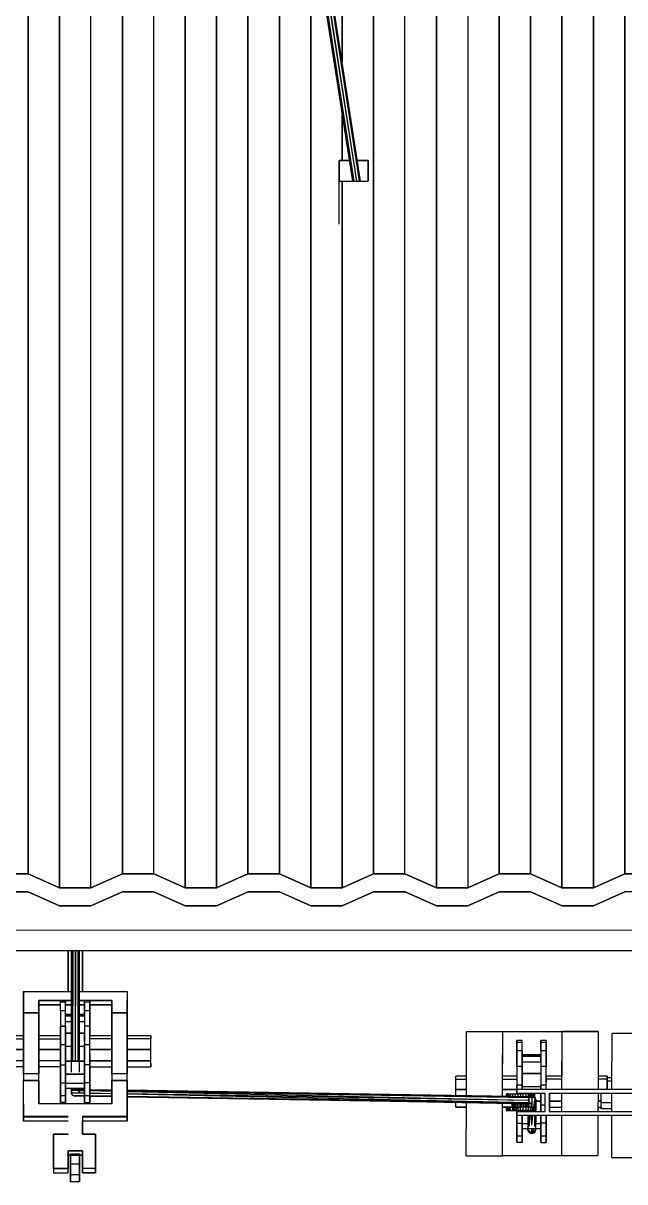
# Model space of a CAD drawing. Extents: x -32 to 51.8, y -51.6 to -5.5.
# Drawn here: x -16.846 to -15.203, y -27.932 to -24.769 of the extents above; entities that cross this region are included whole.
import ezdxf

# ---------------------------------------------------------------- set-up
doc = ezdxf.new("R2010")
doc.units = 0
doc.header["$MEASUREMENT"] = 0
doc.layers.get('0').update_dxf_attribs({"linetype": 'CONTINUOUS'})
doc.layers.add('hachures', color=5, linetype='CONTINUOUS')

msp = doc.modelspace()

# ---------------------------------------------------------------- linework, layer by layer
for p, q in [((-16.5874, -21.0532), (-15.9469, -25.2008)), ((-16.5873, -21.0532), (-15.9433, -25.2008)), ((-15.9433, -25.2008), (-16.5834, -21.0532)), ((-16.5833, -21.0532), (-15.9353, -25.2008)), ((-16.5751, -21.0532), (-15.9353, -25.2008)), ((-16.575, -21.0532), (-15.9274, -25.2008)), ((-15.9274, -25.2008), (-16.5675, -21.0532)), ((-15.9245, -25.2008), (-16.5674, -21.0532)), ((-15.9245, -25.2008), (-16.5589, -21.0919)), ((-15.9748, -25.1438), (-15.9748, -25.0205)), ((-15.9834, -25.2008), (-15.9834, -25.1438)), ((-15.9834, -25.1438), (-15.9557, -25.1438)), ((-15.9557, -25.1438), (-15.9834, -25.1438)), ((-15.9834, -25.2614), (-15.9834, -25.1438)), ((-15.9834, -25.1438), (-15.9834, -25.2008)), ((-15.9332, -25.1438), (-15.9034, -25.1438)), ((-15.9034, -25.1438), (-15.9332, -25.1438)), ((-15.9034, -25.1438), (-15.9034, -25.2008)), ((-15.9034, -25.2008), (-15.9034, -25.1438)), ((-15.9834, -25.3183), (-15.9834, -25.2008)), ((-15.9834, -25.2008), (-15.9034, -25.2008)), ((-16.9177, -27.0911), (-16.8319, -27.0911)), ((-16.8319, -27.0912), (-16.9177, -27.0912)), ((-16.8319, -27.0912), (-16.8319, -27.0911)), ((-16.8319, -27.0911), (-16.7462, -27.1295)), ((-16.7462, -27.1295), (-16.8319, -27.0912)), ((-16.6605, -27.1295), (-16.5748, -27.0911)), ((-16.5748, -27.0912), (-16.6605, -27.1295)), ((-16.5748, -27.0912), (-16.5748, -27.0911)), ((-16.5748, -27.0911), (-16.4891, -27.0911)), ((-16.4891, -27.0912), (-16.5748, -27.0912)), ((-16.4891, -27.0911), (-16.4034, -27.1295)), ((-16.4034, -27.1295), (-16.4891, -27.0912)), ((-16.3177, -27.1295), (-16.2319, -27.0911)), ((-16.2319, -27.0912), (-16.3177, -27.1295)), ((-16.2319, -27.0912), (-16.2319, -27.0911)), ((-16.2319, -27.0911), (-16.1462, -27.0911)), ((-16.1462, -27.0912), (-16.2319, -27.0912)), ((-16.1462, -27.0912), (-16.1462, -27.0911)), ((-16.1462, -27.0911), (-16.0605, -27.1295)), ((-16.0605, -27.1295), (-16.1462, -27.0912)), ((-15.9748, -27.1295), (-15.8891, -27.0911)), ((-15.8891, -27.0912), (-15.9748, -27.1295)), ((-15.8891, -27.0912), (-15.8891, -27.0911)), ((-15.8891, -27.0911), (-15.8034, -27.0911)), ((-15.8034, -27.0912), (-15.8891, -27.0912)), ((-15.8034, -27.0911), (-15.7177, -27.1295)), ((-15.7177, -27.1295), (-15.8034, -27.0912)), ((-15.6319, -27.1295), (-15.5462, -27.0911)), ((-15.5462, -27.0912), (-15.6319, -27.1295)), ((-15.5462, -27.0912), (-15.5462, -27.0911)), ((-15.5462, -27.0911), (-15.4605, -27.0911)), ((-15.4605, -27.0912), (-15.5462, -27.0912)), ((-15.4605, -27.0912), (-15.4605, -27.0911)), ((-15.4605, -27.0911), (-15.3748, -27.1295)), ((-15.3748, -27.1295), (-15.4605, -27.0912)), ((-15.2891, -27.1295), (-15.2034, -27.0911)), ((-15.2034, -27.0912), (-15.2891, -27.1295)), ((-15.2034, -27.0912), (-15.2034, -27.0911)), ((-15.2034, -27.0911), (-15.1177, -27.0911)), ((-15.1177, -27.0912), (-15.2034, -27.0912)), ((-16.7462, -27.1295), (-16.7462, -27.1295)), ((-16.6605, -27.1295), (-16.7462, -27.1295)), ((-16.7462, -27.1295), (-16.6605, -27.1295)), ((-16.4034, -27.1295), (-16.4034, -27.1295)), ((-16.3177, -27.1295), (-16.4034, -27.1295)), ((-16.4034, -27.1295), (-16.3177, -27.1295)), ((-16.3177, -27.1295), (-16.3177, -27.1295)), ((-16.0605, -27.1295), (-16.0605, -27.1295)), ((-15.9748, -27.1295), (-16.0605, -27.1295)), ((-16.0605, -27.1295), (-15.9748, -27.1295)), ((-15.9748, -27.1295), (-15.9748, -27.1295)), ((-15.7177, -27.1295), (-15.7177, -27.1295)), ((-15.6319, -27.1295), (-15.7177, -27.1295)), ((-15.7177, -27.1295), (-15.6319, -27.1295)), ((-15.3748, -27.1295), (-15.3748, -27.1295)), ((-15.2891, -27.1295), (-15.3748, -27.1295)), ((-15.3748, -27.1295), (-15.2891, -27.1295)), ((-15.2891, -27.1295), (-15.2891, -27.1295)), ((-16.8318, -27.1403), (-16.9175, -27.1403)), ((-16.9175, -27.1404), (-16.8318, -27.1404)), ((-16.7461, -27.1787), (-16.8318, -27.1403)), ((-16.8318, -27.1404), (-16.8318, -27.1403)), ((-16.8318, -27.1404), (-16.7461, -27.1787)), ((-16.5747, -27.1403), (-16.6604, -27.1787)), ((-16.6604, -27.1787), (-16.5747, -27.1404)), ((-16.5747, -27.1403), (-16.5747, -27.1404)), ((-16.489, -27.1403), (-16.5747, -27.1403)), ((-16.5747, -27.1404), (-16.5747, -27.1403)), ((-16.5747, -27.1404), (-16.489, -27.1404)), ((-16.489, -27.1403), (-16.489, -27.1404)), ((-16.489, -27.1404), (-16.489, -27.1403)), ((-16.4033, -27.1787), (-16.489, -27.1403)), ((-16.489, -27.1404), (-16.4033, -27.1787)), ((-16.2318, -27.1403), (-16.3175, -27.1787)), ((-16.3175, -27.1787), (-16.2318, -27.1404)), ((-16.2318, -27.1403), (-16.2318, -27.1404)), ((-16.2318, -27.1404), (-16.2318, -27.1403)), ((-16.1461, -27.1403), (-16.2318, -27.1403)), ((-16.2318, -27.1404), (-16.1461, -27.1404)), ((-16.1461, -27.1403), (-16.1461, -27.1404)), ((-16.0604, -27.1787), (-16.1461, -27.1403)), ((-16.1461, -27.1404), (-16.0604, -27.1787)), ((-15.889, -27.1403), (-15.9747, -27.1787)), ((-15.9747, -27.1787), (-15.889, -27.1404)), ((-15.889, -27.1403), (-15.889, -27.1404)), ((-15.889, -27.1404), (-15.889, -27.1403)), ((-15.8032, -27.1403), (-15.889, -27.1403)), ((-15.889, -27.1404), (-15.8032, -27.1404)), ((-15.8032, -27.1403), (-15.8032, -27.1404)), ((-15.8032, -27.1404), (-15.8032, -27.1403)), ((-15.7175, -27.1787), (-15.8032, -27.1403)), ((-15.8032, -27.1404), (-15.7175, -27.1787)), ((-15.5461, -27.1403), (-15.6318, -27.1787)), ((-15.6318, -27.1787), (-15.5461, -27.1404)), ((-15.5461, -27.1403), (-15.5461, -27.1404)), ((-15.5461, -27.1404), (-15.5461, -27.1403)), ((-15.4604, -27.1403), (-15.5461, -27.1403)), ((-15.5461, -27.1404), (-15.4604, -27.1404)), ((-15.4604, -27.1403), (-15.4604, -27.1404)), ((-15.4604, -27.1404), (-15.4604, -27.1403)), ((-15.3747, -27.1787), (-15.4604, -27.1403)), ((-15.4604, -27.1404), (-15.3747, -27.1787)), ((-15.2032, -27.1403), (-15.289, -27.1787)), ((-15.289, -27.1787), (-15.2032, -27.1404)), ((-15.2032, -27.1404), (-15.2032, -27.1403)), ((-15.1175, -27.1403), (-15.2032, -27.1403)), ((-16.6604, -27.1787), (-16.7461, -27.1787)), ((-16.7461, -27.1787), (-16.7461, -27.1787)), ((-16.7461, -27.1787), (-16.6604, -27.1787)), ((-16.7461, -27.1787), (-16.7461, -27.1787)), ((-16.6604, -27.1787), (-16.6604, -27.1787)), ((-16.4033, -27.1787), (-16.4033, -27.1787)), ((-16.4033, -27.1787), (-16.3175, -27.1787)), ((-16.4033, -27.1787), (-16.4033, -27.1787)), ((-16.3175, -27.1787), (-16.4033, -27.1787)), ((-16.3175, -27.1787), (-16.3175, -27.1787)), ((-16.3175, -27.1787), (-16.3175, -27.1787)), ((-16.0604, -27.1787), (-16.0604, -27.1787)), ((-16.0604, -27.1787), (-15.9747, -27.1787)), ((-16.0604, -27.1787), (-16.0604, -27.1787)), ((-15.9747, -27.1787), (-16.0604, -27.1787)), ((-15.9747, -27.1787), (-15.9747, -27.1787)), ((-15.9747, -27.1787), (-15.9747, -27.1787)), ((-15.7175, -27.1787), (-15.7175, -27.1787)), ((-15.7175, -27.1787), (-15.6318, -27.1787)), ((-15.7175, -27.1787), (-15.7175, -27.1787)), ((-15.6318, -27.1787), (-15.7175, -27.1787)), ((-15.6318, -27.1787), (-15.6318, -27.1787)), ((-15.3747, -27.1787), (-15.3747, -27.1787)), ((-15.3747, -27.1787), (-15.289, -27.1787)), ((-15.289, -27.1787), (-15.3747, -27.1787)), ((-15.289, -27.1787), (-15.289, -27.1787)), ((-15.289, -27.1787), (-15.289, -27.1787)), ((-18.6234, -27.2447), (-14.7834, -27.2448)), ((-14.7834, -27.3017), (-18.6234, -27.3017)), ((-16.7231, -27.4123), (-16.7231, -27.3017)), ((-16.7231, -27.3017), (-16.7231, -27.4123)), ((-16.7147, -27.3017), (-16.7147, -27.6333)), ((-16.7142, -27.3017), (-16.7147, -27.6333)), ((-16.7114, -27.3017), (-16.7114, -27.6024)), ((-16.7103, -27.3017), (-16.7113, -27.6024)), ((-16.7035, -27.3017), (-16.7035, -27.6024)), ((-16.7023, -27.3017), (-16.7034, -27.6024)), ((-16.6955, -27.6024), (-16.695, -27.3017)), ((-16.6955, -27.6024), (-16.6955, -27.3017)), ((-16.6922, -27.6333), (-16.6922, -27.3017)), ((-16.6836, -27.3017), (-16.6836, -27.4123)), ((-16.6836, -27.3017), (-16.6836, -27.4123)), ((-16.6836, -27.4123), (-16.6836, -27.3017)), ((-16.8448, -27.4369), (-16.8448, -27.4123)), ((-16.8448, -27.4123), (-16.8029, -27.4123)), ((-16.8448, -27.4487), (-16.8448, -27.4129)), ((-16.8448, -27.4129), (-16.8448, -27.4369)), ((-16.8029, -27.4123), (-16.7231, -27.4123)), ((-16.7231, -27.4123), (-16.7147, -27.4123)), ((-16.6922, -27.4123), (-16.6836, -27.4123)), ((-16.6836, -27.4123), (-16.6038, -27.4123)), ((-16.6038, -27.4123), (-16.562, -27.4123)), ((-16.562, -27.4123), (-16.562, -27.4369)), ((-16.8448, -27.4711), (-16.8448, -27.4369)), ((-16.8448, -27.4369), (-16.8448, -27.4891)), ((-16.8448, -27.5009), (-16.8448, -27.4487)), ((-16.8029, -27.4369), (-16.8029, -27.4711)), ((-16.744, -27.4369), (-16.8029, -27.4369)), ((-16.8029, -27.4711), (-16.8029, -27.4369)), ((-16.8029, -27.4369), (-16.744, -27.4369)), ((-16.8029, -27.4487), (-16.744, -27.4487)), ((-16.744, -27.4487), (-16.8029, -27.4487)), ((-16.744, -27.442), (-16.744, -27.4368)), ((-16.744, -27.4368), (-16.7296, -27.4368)), ((-16.7296, -27.4368), (-16.744, -27.4368)), ((-16.7296, -27.442), (-16.744, -27.442)), ((-16.744, -27.465), (-16.744, -27.442)), ((-16.7296, -27.4368), (-16.7296, -27.442)), ((-16.7296, -27.4368), (-16.7296, -27.4368)), ((-16.7296, -27.442), (-16.7296, -27.4368)), ((-16.7296, -27.4368), (-16.7296, -27.4368)), ((-16.7231, -27.4369), (-16.7296, -27.4369)), ((-16.7296, -27.4369), (-16.7231, -27.4369)), ((-16.7296, -27.465), (-16.7296, -27.442)), ((-16.7296, -27.4487), (-16.7231, -27.4487)), ((-16.7231, -27.4487), (-16.7296, -27.4487)), ((-16.7147, -27.4369), (-16.7231, -27.4369)), ((-16.7231, -27.4369), (-16.7147, -27.4369)), ((-16.7231, -27.4487), (-16.7147, -27.4487)), ((-16.7147, -27.4487), (-16.7231, -27.4487)), ((-16.6836, -27.4369), (-16.6922, -27.4369)), ((-16.6922, -27.4369), (-16.6836, -27.4369)), ((-16.6922, -27.4487), (-16.6836, -27.4487)), ((-16.6836, -27.4487), (-16.6922, -27.4487)), ((-16.6785, -27.4369), (-16.6836, -27.4369)), ((-16.6836, -27.4369), (-16.6785, -27.4369)), ((-16.6836, -27.4487), (-16.6785, -27.4487)), ((-16.6785, -27.4487), (-16.6836, -27.4487)), ((-16.6785, -27.4554), (-16.6785, -27.4368)), ((-16.6785, -27.4368), (-16.6785, -27.442)), ((-16.664, -27.4368), (-16.6785, -27.4368)), ((-16.6785, -27.442), (-16.6785, -27.4368)), ((-16.6785, -27.442), (-16.6785, -27.465)), ((-16.664, -27.442), (-16.6785, -27.442)), ((-16.6785, -27.465), (-16.6785, -27.442)), ((-16.664, -27.4368), (-16.664, -27.442)), ((-16.664, -27.442), (-16.664, -27.4368)), ((-16.664, -27.4368), (-16.664, -27.4554)), ((-16.6038, -27.4369), (-16.664, -27.4369)), ((-16.664, -27.4369), (-16.6038, -27.4369)), ((-16.664, -27.442), (-16.664, -27.465)), ((-16.664, -27.465), (-16.664, -27.442)), ((-16.664, -27.4487), (-16.6038, -27.4487)), ((-16.6038, -27.4487), (-16.664, -27.4487)), ((-16.6038, -27.4711), (-16.6038, -27.4369)), ((-16.6038, -27.4487), (-16.6038, -27.4369)), ((-16.6038, -27.4369), (-16.6038, -27.4891)), ((-16.6038, -27.4369), (-16.6038, -27.4487)), ((-16.6038, -27.5009), (-16.6038, -27.4487)), ((-16.562, -27.4369), (-16.562, -27.4711)), ((-16.562, -27.4711), (-16.562, -27.4369)), ((-16.8029, -27.4711), (-16.8448, -27.4711)), ((-16.8448, -27.4711), (-16.8448, -27.4711)), ((-16.8448, -27.4891), (-16.8448, -27.4711)), ((-16.8448, -27.4711), (-16.8448, -27.5155)), ((-16.8448, -27.5155), (-16.8448, -27.4711)), ((-16.8448, -27.4711), (-16.8029, -27.4711)), ((-16.8029, -27.4711), (-16.8029, -27.4711)), ((-16.8029, -27.4711), (-16.8029, -27.5155)), ((-16.8029, -27.5155), (-16.8029, -27.4711)), ((-16.7296, -27.465), (-16.744, -27.465)), ((-16.744, -27.465), (-16.744, -27.5071)), ((-16.7296, -27.5071), (-16.7296, -27.465)), ((-16.7147, -27.4756), (-16.7296, -27.4756)), ((-16.7296, -27.4793), (-16.7296, -27.4756)), ((-16.7147, -27.4793), (-16.7296, -27.4793)), ((-16.7296, -27.4959), (-16.7296, -27.4793)), ((-16.7296, -27.4793), (-16.7147, -27.4793)), ((-16.6785, -27.4756), (-16.6922, -27.4756)), ((-16.6785, -27.4793), (-16.6922, -27.4793)), ((-16.6922, -27.4793), (-16.6785, -27.4793)), ((-16.6785, -27.4756), (-16.6785, -27.4554)), ((-16.6785, -27.465), (-16.6785, -27.5071)), ((-16.664, -27.465), (-16.6785, -27.465)), ((-16.6785, -27.4756), (-16.6785, -27.4793)), ((-16.6785, -27.4793), (-16.6785, -27.4793)), ((-16.664, -27.4554), (-16.664, -27.4902)), ((-16.664, -27.465), (-16.664, -27.5071)), ((-16.664, -27.5071), (-16.664, -27.465)), ((-16.6038, -27.4891), (-16.6038, -27.4711)), ((-16.6038, -27.4711), (-16.6038, -27.5155)), ((-16.6038, -27.5155), (-16.6038, -27.4711)), ((-16.6038, -27.4711), (-16.562, -27.4711)), ((-16.562, -27.4711), (-16.6038, -27.4711)), ((-16.562, -27.4711), (-16.562, -27.5155)), ((-16.562, -27.5155), (-16.562, -27.4711)), ((-16.8448, -27.5009), (-16.8448, -27.5177)), ((-16.8448, -27.5177), (-16.8448, -27.5009)), ((-16.8448, -27.5155), (-16.8448, -27.6375)), ((-16.8448, -27.6375), (-16.8448, -27.5155)), ((-16.8029, -27.5155), (-16.8029, -27.6375)), ((-16.8029, -27.6375), (-16.8029, -27.5155)), ((-16.744, -27.4902), (-16.744, -27.5337)), ((-16.744, -27.5071), (-16.744, -27.5583)), ((-16.7296, -27.5071), (-16.744, -27.5071)), ((-16.744, -27.5583), (-16.744, -27.5071)), ((-16.744, -27.5071), (-16.7296, -27.5071)), ((-16.7147, -27.4959), (-16.7296, -27.4959)), ((-16.7296, -27.5583), (-16.7296, -27.5071)), ((-16.7296, -27.5071), (-16.7296, -27.5583)), ((-16.6785, -27.4959), (-16.6922, -27.4959)), ((-16.6785, -27.4959), (-16.6785, -27.5263)), ((-16.6785, -27.5071), (-16.6785, -27.5583)), ((-16.664, -27.5071), (-16.6785, -27.5071)), ((-16.6785, -27.5141), (-16.6785, -27.5141)), ((-16.664, -27.4902), (-16.664, -27.5337)), ((-16.664, -27.5337), (-16.664, -27.5071)), ((-16.664, -27.5583), (-16.664, -27.5071)), ((-16.6038, -27.5177), (-16.6038, -27.5009)), ((-16.6038, -27.5009), (-16.6038, -27.5155)), ((-16.6038, -27.5155), (-16.6038, -27.6375)), ((-16.6038, -27.6375), (-16.6038, -27.5155)), ((-16.562, -27.5155), (-16.562, -27.6375)), ((-16.562, -27.6375), (-16.562, -27.5155)), ((-16.8448, -27.5337), (-16.9111, -27.5337)), ((-16.9111, -27.5423), (-16.8448, -27.5423)), ((-16.8448, -27.5337), (-16.8448, -27.5177)), ((-16.8448, -27.5177), (-16.8448, -27.5337)), ((-16.8029, -27.5183), (-16.8029, -27.5177)), ((-16.744, -27.5337), (-16.8029, -27.5337)), ((-16.8029, -27.5423), (-16.744, -27.5423)), ((-16.7147, -27.5263), (-16.7296, -27.5263)), ((-16.7296, -27.5263), (-16.7147, -27.5263)), ((-16.6785, -27.5263), (-16.6922, -27.5263)), ((-16.6922, -27.5263), (-16.6785, -27.5263)), ((-16.6785, -27.5263), (-16.6785, -27.5583)), ((-16.6785, -27.5497), (-16.6785, -27.5301)), ((-16.6038, -27.5337), (-16.664, -27.5337)), ((-16.664, -27.5423), (-16.664, -27.5337)), ((-16.664, -27.5396), (-16.664, -27.5396)), ((-16.6038, -27.5423), (-16.664, -27.5423)), ((-16.664, -27.5707), (-16.664, -27.5423)), ((-16.664, -27.5938), (-16.664, -27.5423)), ((-16.6038, -27.5337), (-16.6038, -27.5177)), ((-16.562, -27.5337), (-16.562, -27.5177)), ((-16.4974, -27.5337), (-16.562, -27.5337)), ((-16.4974, -27.5423), (-16.562, -27.5423)), ((-16.4974, -27.5499), (-16.4974, -27.5337)), ((-16.4974, -27.5337), (-16.4974, -27.5423)), ((-16.4974, -27.5423), (-16.4974, -27.5337)), ((-16.4974, -27.5707), (-16.4974, -27.5423)), ((-15.6355, -27.6961), (-15.6351, -27.5227)), ((-15.5363, -27.5225), (-15.6351, -27.5227)), ((-15.537, -27.6977), (-15.5363, -27.5225)), ((-15.5368, -27.6436), (-15.5363, -27.5225)), ((-15.5363, -27.5225), (-15.3743, -27.5221)), ((-15.3743, -27.5221), (-15.5363, -27.5225)), ((-15.5363, -27.5225), (-15.3743, -27.5222)), ((-15.4976, -27.5654), (-15.4976, -27.5468)), ((-15.4976, -27.5468), (-15.4976, -27.5519)), ((-15.4832, -27.5468), (-15.4976, -27.5468)), ((-15.4976, -27.5519), (-15.4976, -27.5468)), ((-15.4832, -27.5519), (-15.4832, -27.5468)), ((-15.4321, -27.5468), (-15.4321, -27.5519)), ((-15.4321, -27.5654), (-15.4321, -27.5468)), ((-15.4176, -27.5468), (-15.4321, -27.5468)), ((-15.4321, -27.5519), (-15.4321, -27.5468)), ((-15.4176, -27.5519), (-15.4176, -27.5468)), ((-15.4176, -27.5468), (-15.4176, -27.5519)), ((-15.3749, -27.6801), (-15.3743, -27.5222)), ((-15.3747, -27.6436), (-15.3743, -27.5222)), ((-15.3743, -27.5221), (-15.2759, -27.5219)), ((-15.2759, -27.5219), (-15.3743, -27.5221)), ((-15.3743, -27.5222), (-15.2759, -27.522)), ((-15.2759, -27.522), (-15.2763, -27.6801)), ((-15.2759, -27.522), (-15.2762, -27.6436)), ((-15.2383, -27.6801), (-15.2379, -27.5273)), ((-15.1392, -27.5271), (-15.2379, -27.5273)), ((-16.9111, -27.5707), (-16.8448, -27.5707)), ((-16.8448, -27.5707), (-16.9111, -27.5707)), ((-16.8029, -27.5707), (-16.744, -27.5707)), ((-16.744, -27.5707), (-16.8029, -27.5707)), ((-16.744, -27.5583), (-16.744, -27.6125)), ((-16.744, -27.6125), (-16.744, -27.5583)), ((-16.7296, -27.5583), (-16.744, -27.5583)), ((-16.7296, -27.6125), (-16.7296, -27.5583)), ((-16.7296, -27.5583), (-16.7296, -27.6125)), ((-16.7296, -27.5632), (-16.7296, -27.6024)), ((-16.7147, -27.5632), (-16.7296, -27.5632)), ((-16.6785, -27.5632), (-16.6922, -27.5632)), ((-16.6785, -27.5583), (-16.6785, -27.6125)), ((-16.664, -27.5583), (-16.6785, -27.5583)), ((-16.6785, -27.6125), (-16.6785, -27.5583)), ((-16.6785, -27.5632), (-16.6785, -27.6024)), ((-16.664, -27.6125), (-16.664, -27.5583)), ((-16.6038, -27.5707), (-16.664, -27.5707)), ((-16.664, -27.6022), (-16.664, -27.5707)), ((-16.664, -27.5707), (-16.6038, -27.5707)), ((-16.4974, -27.5707), (-16.562, -27.5707)), ((-16.562, -27.5707), (-16.4974, -27.5707)), ((-16.4974, -27.6022), (-16.4974, -27.5707)), ((-15.4976, -27.5519), (-15.4976, -27.575)), ((-15.4832, -27.5519), (-15.4976, -27.5519)), ((-15.4976, -27.575), (-15.4976, -27.5519)), ((-15.4976, -27.6001), (-15.4976, -27.5654)), ((-15.4976, -27.5654), (-15.4976, -27.6001)), ((-15.4976, -27.575), (-15.4976, -27.617)), ((-15.4832, -27.575), (-15.4976, -27.575)), ((-15.4976, -27.617), (-15.4976, -27.575)), ((-15.4832, -27.575), (-15.4832, -27.5519)), ((-15.4832, -27.575), (-15.4832, -27.5855)), ((-15.4832, -27.617), (-15.4832, -27.575)), ((-15.4832, -27.575), (-15.4832, -27.617)), ((-15.4321, -27.575), (-15.4321, -27.5519)), ((-15.4321, -27.5519), (-15.4321, -27.575)), ((-15.4321, -27.575), (-15.4321, -27.5654)), ((-15.4176, -27.575), (-15.4321, -27.575)), ((-15.4321, -27.575), (-15.4321, -27.617)), ((-15.4176, -27.5519), (-15.4321, -27.5519)), ((-15.4176, -27.575), (-15.4176, -27.5519)), ((-15.4176, -27.5519), (-15.4176, -27.575)), ((-15.4176, -27.617), (-15.4176, -27.575)), ((-15.4176, -27.6001), (-15.4176, -27.575)), ((-15.4176, -27.575), (-15.4176, -27.617)), ((-16.8448, -27.6022), (-16.9111, -27.6022)), ((-16.744, -27.6022), (-16.8029, -27.6022)), ((-16.7296, -27.6024), (-16.7296, -27.638)), ((-16.7296, -27.6024), (-16.7296, -27.6024)), ((-16.7296, -27.6024), (-16.7147, -27.6024)), ((-16.7147, -27.6024), (-16.7296, -27.6024)), ((-16.7147, -27.6024), (-16.6785, -27.6024)), ((-16.6785, -27.6024), (-16.7147, -27.6024)), ((-16.664, -27.5815), (-16.664, -27.6098)), ((-16.664, -27.6184), (-16.664, -27.6022)), ((-16.664, -27.6022), (-16.6038, -27.6022)), ((-16.6038, -27.6022), (-16.664, -27.6022)), ((-16.664, -27.6098), (-16.664, -27.6098)), ((-16.562, -27.6022), (-16.4974, -27.6022)), ((-16.4974, -27.6022), (-16.562, -27.6022)), ((-16.4974, -27.6184), (-16.4974, -27.6022)), ((-16.4974, -27.6098), (-16.4974, -27.6184)), ((-15.4976, -27.617), (-15.4976, -27.6001)), ((-15.4976, -27.6001), (-15.4976, -27.6001)), ((-15.4976, -27.6001), (-15.4976, -27.617)), ((-15.4321, -27.5855), (-15.4832, -27.5855)), ((-15.4832, -27.5892), (-15.4832, -27.5855)), ((-15.4321, -27.5892), (-15.4832, -27.5892)), ((-15.4832, -27.6059), (-15.4832, -27.5892)), ((-15.4832, -27.5892), (-15.4321, -27.5892)), ((-15.4832, -27.5989), (-15.4832, -27.624)), ((-15.4832, -27.6001), (-15.4832, -27.6001)), ((-15.4832, -27.6059), (-15.4832, -27.6362)), ((-15.4321, -27.6059), (-15.4832, -27.6059)), ((-15.4832, -27.6362), (-15.4832, -27.6059)), ((-15.4321, -27.5892), (-15.4321, -27.5855)), ((-15.4321, -27.6059), (-15.4321, -27.5892)), ((-15.4321, -27.5892), (-15.4321, -27.5892)), ((-15.4176, -27.6001), (-15.4176, -27.6001)), ((-15.4176, -27.6495), (-15.4176, -27.6001)), ((-16.8448, -27.6184), (-16.9111, -27.6184)), ((-16.8448, -27.6375), (-16.8448, -27.6184)), ((-16.8448, -27.6184), (-16.8448, -27.6375)), ((-16.8448, -27.6375), (-16.8448, -27.6553)), ((-16.8448, -27.6375), (-16.8448, -27.6375)), ((-16.8029, -27.6375), (-16.8448, -27.6375)), ((-16.744, -27.6184), (-16.8029, -27.6184)), ((-16.8029, -27.6553), (-16.8029, -27.6375)), ((-16.744, -27.6619), (-16.744, -27.6125)), ((-16.744, -27.6125), (-16.7296, -27.6125)), ((-16.744, -27.6125), (-16.744, -27.6619)), ((-16.7296, -27.6619), (-16.7296, -27.6125)), ((-16.7296, -27.6125), (-16.7296, -27.6619)), ((-16.7296, -27.638), (-16.7296, -27.6631)), ((-16.7296, -27.638), (-16.7296, -27.638)), ((-16.7296, -27.638), (-16.6785, -27.638)), ((-16.6785, -27.638), (-16.7296, -27.638)), ((-16.6785, -27.6125), (-16.6785, -27.6619)), ((-16.664, -27.6125), (-16.6785, -27.6125)), ((-16.6785, -27.6619), (-16.6785, -27.6125)), ((-16.664, -27.6619), (-16.664, -27.6125)), ((-16.664, -27.6125), (-16.664, -27.6619)), ((-16.664, -27.6184), (-16.6038, -27.6184)), ((-16.664, -27.6184), (-16.664, -27.6451)), ((-16.6038, -27.6375), (-16.6038, -27.6184)), ((-16.6038, -27.6375), (-16.6038, -27.6553)), ((-16.562, -27.6375), (-16.6038, -27.6375)), ((-16.562, -27.6184), (-16.4974, -27.6184)), ((-16.562, -27.684), (-16.562, -27.6184)), ((-16.562, -27.6553), (-16.562, -27.6375)), ((-15.4976, -27.617), (-15.4976, -27.6682)), ((-15.4976, -27.617), (-15.4976, -27.617)), ((-15.4832, -27.617), (-15.4976, -27.617)), ((-15.4832, -27.617), (-15.4832, -27.6682)), ((-15.4832, -27.6682), (-15.4832, -27.617)), ((-15.4832, -27.624), (-15.4832, -27.624)), ((-15.4832, -27.6362), (-15.4832, -27.6732)), ((-15.4321, -27.6362), (-15.4832, -27.6362)), ((-15.4832, -27.6362), (-15.4832, -27.6362)), ((-15.4832, -27.6362), (-15.4321, -27.6362)), ((-15.4321, -27.617), (-15.4321, -27.6682)), ((-15.4176, -27.617), (-15.4321, -27.617)), ((-15.4176, -27.6682), (-15.4176, -27.617)), ((-16.8448, -27.7188), (-16.8448, -27.6553)), ((-16.8448, -27.6553), (-16.8029, -27.6553)), ((-16.8029, -27.6554), (-16.8448, -27.6554)), ((-16.8029, -27.6553), (-16.8029, -27.7188)), ((-16.8029, -27.7189), (-16.8029, -27.6554)), ((-16.8029, -27.7188), (-16.8029, -27.6671)), ((-16.8029, -27.6672), (-16.8029, -27.7188)), ((-16.744, -27.6967), (-16.744, -27.6619)), ((-16.744, -27.6619), (-16.7296, -27.6619)), ((-16.744, -27.6619), (-16.744, -27.6967)), ((-16.7296, -27.6967), (-16.7296, -27.6619)), ((-16.7296, -27.6619), (-16.7296, -27.6967)), ((-16.7296, -27.6765), (-16.7296, -27.6631)), ((-16.7296, -27.6631), (-16.6785, -27.6631)), ((-16.7296, -27.6631), (-16.7296, -27.6765)), ((-16.6785, -27.6619), (-16.6785, -27.6967)), ((-16.664, -27.6619), (-16.6785, -27.6619)), ((-16.6785, -27.6967), (-16.6785, -27.6619)), ((-16.6785, -27.6631), (-16.6785, -27.6765)), ((-16.664, -27.6451), (-16.664, -27.6798)), ((-16.664, -27.6967), (-16.664, -27.6619)), ((-16.664, -27.6619), (-16.664, -27.6967)), ((-16.6038, -27.7188), (-16.6038, -27.6553)), ((-16.6038, -27.6553), (-16.562, -27.6553)), ((-16.6038, -27.6554), (-16.6038, -27.7189)), ((-16.562, -27.6554), (-16.6038, -27.6554)), ((-16.562, -27.6553), (-16.562, -27.7188)), ((-16.562, -27.7189), (-16.562, -27.6554)), ((-15.6354, -27.6436), (-15.6647, -27.6436)), ((-15.6647, -27.6522), (-15.6647, -27.6436)), ((-15.6647, -27.6522), (-15.6354, -27.6522)), ((-15.6647, -27.6806), (-15.6647, -27.6522)), ((-15.4976, -27.6436), (-15.5368, -27.6436)), ((-15.5368, -27.6522), (-15.4976, -27.6522)), ((-15.4976, -27.6682), (-15.4976, -27.6682)), ((-15.4976, -27.6682), (-15.4976, -27.6916)), ((-15.4832, -27.6682), (-15.4976, -27.6682)), ((-15.4976, -27.6916), (-15.4976, -27.6682)), ((-15.4832, -27.6801), (-15.4832, -27.6682)), ((-15.4832, -27.6682), (-15.4832, -27.6801)), ((-15.4832, -27.6732), (-15.4832, -27.6801)), ((-15.4321, -27.6732), (-15.4832, -27.6732)), ((-15.4321, -27.6682), (-15.4321, -27.6801)), ((-15.4176, -27.6682), (-15.4321, -27.6682)), ((-15.4321, -27.6801), (-15.4321, -27.6682)), ((-15.4321, -27.6732), (-15.4321, -27.6801)), ((-15.3747, -27.6436), (-15.4176, -27.6436)), ((-15.4176, -27.6436), (-15.4176, -27.6599)), ((-15.4176, -27.6522), (-15.4176, -27.6436)), ((-15.3748, -27.6522), (-15.4176, -27.6522)), ((-15.4176, -27.6801), (-15.4176, -27.6522)), ((-15.4176, -27.6599), (-15.4176, -27.6599)), ((-15.4176, -27.6599), (-15.4176, -27.6599)), ((-15.4176, -27.6801), (-15.4176, -27.6682)), ((-15.251, -27.6436), (-15.2762, -27.6436)), ((-15.251, -27.6522), (-15.2762, -27.6522)), ((-15.251, -27.6522), (-15.251, -27.6436)), ((-15.251, -27.6436), (-15.251, -27.6522)), ((-15.2382, -27.6483), (-15.251, -27.6483)), ((-15.251, -27.6801), (-15.251, -27.6522)), ((-15.251, -27.6522), (-15.251, -27.6801)), ((-15.251, -27.6569), (-15.2383, -27.6569)), ((-16.744, -27.7153), (-16.744, -27.6967)), ((-16.744, -27.6967), (-16.7296, -27.6967)), ((-16.744, -27.6967), (-16.744, -27.7153)), ((-16.7296, -27.6765), (-16.6785, -27.6765)), ((-16.7296, -27.6765), (-16.7296, -27.6871)), ((-16.7296, -27.6871), (-16.7296, -27.7101)), ((-16.7296, -27.6967), (-16.7296, -27.7153)), ((-16.7296, -27.7153), (-16.7296, -27.6967)), ((-16.7147, -27.6765), (-16.7147, -27.6889)), ((-16.7141, -27.6765), (-16.7147, -27.6889)), ((-16.7114, -27.6821), (-16.7147, -27.6889)), ((-16.7147, -27.6889), (-16.7114, -27.6958)), ((-16.7147, -27.6889), (-16.6785, -27.6897)), ((-16.7147, -27.6889), (-16.6785, -27.6895)), ((-16.7114, -27.6765), (-16.7114, -27.6821)), ((-16.7107, -27.6765), (-16.7114, -27.6821)), ((-16.7035, -27.6792), (-16.7114, -27.6821)), ((-16.7114, -27.6821), (-16.6954, -27.6824)), ((-16.7114, -27.6821), (-16.6954, -27.6823)), ((-16.7114, -27.6958), (-16.7035, -27.6986)), ((-16.7114, -27.6958), (-16.6785, -27.6964)), ((-16.7114, -27.6958), (-16.6785, -27.6963)), ((-16.7035, -27.6765), (-16.7035, -27.6792)), ((-16.7031, -27.6765), (-16.7035, -27.6792)), ((-16.6955, -27.6821), (-16.7035, -27.6792)), ((-16.6785, -27.699), (-16.7035, -27.6986)), ((-16.6955, -27.6821), (-16.6952, -27.6765)), ((-16.6955, -27.6821), (-16.6955, -27.6765)), ((-16.6922, -27.6889), (-16.6955, -27.6821)), ((-16.6922, -27.6889), (-16.6922, -27.6765)), ((-16.6922, -27.6794), (-16.6785, -27.6797)), ((-16.6922, -27.6794), (-16.6785, -27.6796)), ((-16.6922, -27.6824), (-16.6785, -27.6826)), ((-16.6922, -27.6825), (-16.6785, -27.6828)), ((-16.6785, -27.6796), (-16.6785, -27.6765)), ((-16.6785, -27.6967), (-16.6785, -27.7153)), ((-16.6785, -27.7153), (-16.6785, -27.6967)), ((-16.6785, -27.6967), (-16.664, -27.6967)), ((-16.6785, -27.7101), (-16.6785, -27.699)), ((-16.664, -27.6798), (-16.6038, -27.6808)), ((-16.664, -27.6799), (-16.6038, -27.681)), ((-16.664, -27.6828), (-16.6038, -27.6838)), ((-16.664, -27.6831), (-16.6038, -27.6844)), ((-16.664, -27.6897), (-16.6038, -27.6907)), ((-16.664, -27.69), (-16.6038, -27.6913)), ((-16.664, -27.6966), (-16.6038, -27.6975)), ((-16.664, -27.7153), (-16.664, -27.6967)), ((-16.664, -27.6967), (-16.664, -27.7153)), ((-16.664, -27.6967), (-16.6038, -27.6978)), ((-16.664, -27.6993), (-16.664, -27.7101)), ((-16.6038, -27.7003), (-16.664, -27.6993)), ((-16.562, -27.6815), (-15.4563, -27.699)), ((-16.562, -27.6818), (-15.4642, -27.7019)), ((-16.562, -27.6844), (-15.4642, -27.7019)), ((-16.562, -27.6853), (-15.4675, -27.709)), ((-16.562, -27.6914), (-15.4675, -27.709)), ((-16.562, -27.6922), (-15.4642, -27.7161)), ((-16.562, -27.6982), (-15.4642, -27.7161)), ((-16.562, -27.6986), (-15.4563, -27.719)), ((-15.4563, -27.719), (-16.562, -27.701)), ((-15.6355, -27.6806), (-15.6647, -27.6806)), ((-15.6647, -27.6957), (-15.6647, -27.6806)), ((-15.6647, -27.6806), (-15.6355, -27.6806)), ((-15.4976, -27.6806), (-15.5369, -27.6806)), ((-15.5369, -27.6806), (-15.4976, -27.6806)), ((-15.5275, -27.6916), (-15.5267, -27.6916)), ((-15.5275, -27.6916), (-15.5275, -27.6979)), ((-15.5267, -27.6916), (-15.5245, -27.6916)), ((-15.5267, -27.6916), (-15.5267, -27.6979)), ((-15.5208, -27.6916), (-15.5245, -27.6916)), ((-15.5245, -27.6916), (-15.5245, -27.6979)), ((-15.5208, -27.6916), (-15.5159, -27.6916)), ((-15.5208, -27.6916), (-15.5208, -27.698)), ((-15.5159, -27.6916), (-15.5099, -27.6916)), ((-15.5159, -27.6916), (-15.5159, -27.698)), ((-15.5099, -27.6916), (-15.5031, -27.6916)), ((-15.5099, -27.6916), (-15.5099, -27.6981)), ((-15.5031, -27.6916), (-15.4957, -27.6916)), ((-15.5031, -27.6916), (-15.5031, -27.6982)), ((-15.4206, -27.6801), (-15.4972, -27.6801)), ((-15.4972, -27.6909), (-15.4972, -27.6801)), ((-15.4206, -27.6909), (-15.4972, -27.6909)), ((-15.4957, -27.6916), (-15.488, -27.6916)), ((-15.4957, -27.6916), (-15.4957, -27.6984)), ((-15.4804, -27.6916), (-15.488, -27.6916)), ((-15.488, -27.6916), (-15.488, -27.6985)), ((-15.4832, -27.6916), (-15.4832, -27.6909)), ((-15.4832, -27.6909), (-15.4832, -27.6916)), ((-15.4832, -27.6909), (-15.4832, -27.6916)), ((-15.473, -27.6916), (-15.4804, -27.6916)), ((-15.4804, -27.6986), (-15.4804, -27.6916)), ((-15.4661, -27.6916), (-15.473, -27.6916)), ((-15.473, -27.6987), (-15.473, -27.6916)), ((-15.4642, -27.7019), (-15.4675, -27.709)), ((-15.4602, -27.6916), (-15.4661, -27.6916)), ((-15.4661, -27.6988), (-15.4661, -27.6916)), ((-15.4649, -27.6988), (-15.4602, -27.6916)), ((-15.4563, -27.699), (-15.4641, -27.7019)), ((-15.4641, -27.7007), (-15.4486, -27.7007)), ((-15.4641, -27.7161), (-15.4641, -27.7007)), ((-15.4609, -27.7007), (-15.4486, -27.7007)), ((-15.4602, -27.6916), (-15.4553, -27.6916)), ((-15.4602, -27.6989), (-15.4602, -27.6916)), ((-15.4592, -27.6989), (-15.4553, -27.6916)), ((-15.4564, -27.7007), (-15.4583, -27.7183)), ((-15.4565, -27.7189), (-15.4563, -27.7007)), ((-15.4516, -27.7007), (-15.4563, -27.699)), ((-15.4553, -27.6916), (-15.4516, -27.6916)), ((-15.4553, -27.6993), (-15.4553, -27.6916)), ((-15.4494, -27.6916), (-15.4516, -27.6916)), ((-15.4516, -27.7007), (-15.4516, -27.6916)), ((-15.4483, -27.7019), (-15.4516, -27.7007)), ((-15.4514, -27.7286), (-15.4483, -27.7019)), ((-15.4486, -27.6916), (-15.4494, -27.6916)), ((-15.4494, -27.7007), (-15.4494, -27.6916)), ((-15.4486, -27.7007), (-15.4486, -27.6916)), ((-15.4486, -27.7331), (-15.4483, -27.7019)), ((-15.445, -27.709), (-15.4483, -27.7019)), ((-15.4321, -27.6909), (-15.4321, -27.7225)), ((-15.4321, -27.7225), (-15.4321, -27.6909)), ((-15.4321, -27.6909), (-15.4321, -27.7123)), ((-15.4089, -27.6801), (-15.4206, -27.6801)), ((-15.4206, -27.7403), (-15.4206, -27.6909)), ((-15.0847, -27.6801), (-15.4089, -27.6801)), ((-15.4089, -27.7403), (-15.4089, -27.6909)), ((-15.0847, -27.6909), (-15.4089, -27.6909)), ((-15.4089, -27.6909), (-15.4089, -27.7403)), ((-15.4089, -27.7403), (-15.4089, -27.6909)), ((-15.3751, -27.7403), (-15.3749, -27.6909)), ((-15.2763, -27.6909), (-15.2765, -27.7403)), ((-15.2675, -27.7167), (-15.2675, -27.6909)), ((-15.2385, -27.7403), (-15.2384, -27.6909)), ((-16.8448, -27.7543), (-16.8448, -27.7188)), ((-16.8448, -27.7189), (-16.8448, -27.7544)), ((-16.8448, -27.7306), (-16.8448, -27.7661)), ((-16.8029, -27.7188), (-16.7231, -27.7188)), ((-16.744, -27.7101), (-16.744, -27.7153)), ((-16.7296, -27.7153), (-16.744, -27.7153)), ((-16.7296, -27.7101), (-16.7296, -27.7153)), ((-16.7231, -27.7188), (-16.6836, -27.7188)), ((-16.6836, -27.7188), (-16.6038, -27.7188)), ((-16.6785, -27.7153), (-16.6785, -27.7101)), ((-16.6785, -27.7153), (-16.664, -27.7153)), ((-16.664, -27.7101), (-16.664, -27.7153)), ((-16.664, -27.7153), (-16.664, -27.7101)), ((-16.562, -27.7188), (-16.562, -27.7543)), ((-16.562, -27.7544), (-16.562, -27.7189)), ((-15.6647, -27.7284), (-15.6647, -27.7156)), ((-15.6647, -27.7284), (-15.6356, -27.7284)), ((-15.6356, -27.7284), (-15.6647, -27.7284)), ((-15.636, -27.8614), (-15.6356, -27.7161)), ((-15.5376, -27.8612), (-15.537, -27.7177)), ((-15.5376, -27.8612), (-15.5371, -27.7284)), ((-15.5371, -27.7284), (-15.512, -27.7284)), ((-15.512, -27.7284), (-15.5371, -27.7284)), ((-15.5275, -27.7286), (-15.5267, -27.7286)), ((-15.5275, -27.7286), (-15.5275, -27.7377)), ((-15.5275, -27.7377), (-15.5267, -27.7377)), ((-15.5267, -27.7286), (-15.5245, -27.7286)), ((-15.5267, -27.7286), (-15.5267, -27.7377)), ((-15.5267, -27.7377), (-15.5245, -27.7377)), ((-15.5245, -27.7286), (-15.5208, -27.7286)), ((-15.5208, -27.7286), (-15.5245, -27.7377)), ((-15.5245, -27.7286), (-15.5245, -27.7377)), ((-15.5245, -27.7377), (-15.5208, -27.7377)), ((-15.5208, -27.7286), (-15.5159, -27.7286)), ((-15.5208, -27.7286), (-15.5208, -27.7377)), ((-15.5159, -27.7286), (-15.5208, -27.7377)), ((-15.5159, -27.7377), (-15.5208, -27.7377)), ((-15.5208, -27.7377), (-15.4875, -27.7377)), ((-15.5159, -27.7286), (-15.512, -27.7286)), ((-15.5159, -27.7286), (-15.5159, -27.7377)), ((-15.5159, -27.7377), (-15.5031, -27.7377)), ((-15.512, -27.7181), (-15.512, -27.7286)), ((-15.512, -27.7286), (-15.5116, -27.7286)), ((-15.5116, -27.7181), (-15.5116, -27.7286)), ((-15.5116, -27.7286), (-15.5102, -27.7286)), ((-15.5102, -27.7181), (-15.5102, -27.7286)), ((-15.5102, -27.7286), (-15.508, -27.7286)), ((-15.5031, -27.7286), (-15.5099, -27.7377)), ((-15.5099, -27.7286), (-15.5099, -27.7377)), ((-15.508, -27.7182), (-15.508, -27.7286)), ((-15.508, -27.7286), (-15.505, -27.7286)), ((-15.505, -27.7182), (-15.505, -27.7286)), ((-15.505, -27.7286), (-15.5014, -27.7286)), ((-15.5031, -27.7286), (-15.5031, -27.7377)), ((-15.4957, -27.7286), (-15.5031, -27.7377)), ((-15.4957, -27.7377), (-15.5031, -27.7377)), ((-15.5031, -27.7377), (-15.473, -27.7377)), ((-15.5014, -27.7183), (-15.5014, -27.7286)), ((-15.5014, -27.7286), (-15.4972, -27.7286)), ((-15.4976, -27.7377), (-15.4976, -27.7719)), ((-15.4976, -27.7719), (-15.4976, -27.7377)), ((-15.4972, -27.7183), (-15.4972, -27.7286)), ((-15.4972, -27.7286), (-15.4927, -27.7286)), ((-15.4957, -27.7286), (-15.4957, -27.7377)), ((-15.4804, -27.7377), (-15.4957, -27.7377)), ((-15.4957, -27.7377), (-15.473, -27.7377)), ((-15.4927, -27.7184), (-15.4927, -27.7286)), ((-15.4927, -27.7286), (-15.488, -27.7286)), ((-15.489, -27.7377), (-15.4835, -27.7377)), ((-15.488, -27.7185), (-15.488, -27.7286)), ((-15.4834, -27.7286), (-15.488, -27.7286)), ((-15.488, -27.7377), (-15.488, -27.7286)), ((-15.4834, -27.7286), (-15.4834, -27.7186)), ((-15.4789, -27.7286), (-15.4834, -27.7286)), ((-15.4832, -27.7403), (-15.4832, -27.7377)), ((-15.4832, -27.7377), (-15.4832, -27.7403)), ((-15.4832, -27.7377), (-15.4832, -27.7403)), ((-15.4804, -27.7377), (-15.4804, -27.7286)), ((-15.473, -27.7377), (-15.4804, -27.7377)), ((-15.4804, -27.7377), (-15.4516, -27.7377)), ((-15.4789, -27.7286), (-15.4789, -27.7186)), ((-15.4747, -27.7286), (-15.4789, -27.7286)), ((-15.4776, -27.7377), (-15.4516, -27.7377)), ((-15.4747, -27.7286), (-15.4747, -27.7187)), ((-15.4711, -27.7286), (-15.4747, -27.7286)), ((-15.473, -27.7377), (-15.473, -27.7286)), ((-15.473, -27.7377), (-15.4661, -27.7377)), ((-15.4661, -27.7377), (-15.473, -27.7377)), ((-15.4711, -27.7286), (-15.47, -27.7188)), ((-15.4711, -27.7286), (-15.4711, -27.7188)), ((-15.4681, -27.7286), (-15.4711, -27.7286)), ((-15.4681, -27.7286), (-15.4681, -27.7188)), ((-15.4659, -27.7286), (-15.4681, -27.7286)), ((-15.4678, -27.7377), (-15.4678, -27.7403)), ((-15.4675, -27.709), (-15.4642, -27.7161)), ((-15.4661, -27.7377), (-15.4661, -27.7286)), ((-15.4606, -27.7377), (-15.4661, -27.7377)), ((-15.4659, -27.7377), (-15.466, -27.7403)), ((-15.4645, -27.7286), (-15.4659, -27.7286)), ((-15.4646, -27.7377), (-15.4646, -27.7403)), ((-15.4645, -27.7286), (-15.4641, -27.7286)), ((-15.4642, -27.7161), (-15.4563, -27.719)), ((-15.4641, -27.7286), (-15.4641, -27.7189)), ((-15.4641, -27.7286), (-15.4602, -27.7286)), ((-15.4604, -27.7377), (-15.4607, -27.7403)), ((-15.4602, -27.7286), (-15.4553, -27.7286)), ((-15.4602, -27.7377), (-15.4602, -27.7286)), ((-15.4584, -27.719), (-15.4594, -27.7286)), ((-15.4567, -27.7403), (-15.4567, -27.7377)), ((-15.4566, -27.7286), (-15.4565, -27.719)), ((-15.4553, -27.7286), (-15.4516, -27.7286)), ((-15.4553, -27.7377), (-15.4553, -27.7286)), ((-15.4527, -27.7403), (-15.4524, -27.7377)), ((-15.4516, -27.7286), (-15.4494, -27.7286)), ((-15.4516, -27.7377), (-15.4494, -27.7286)), ((-15.4516, -27.7377), (-15.4516, -27.7286)), ((-15.4494, -27.7377), (-15.4516, -27.7377)), ((-15.4494, -27.7286), (-15.4486, -27.7286)), ((-15.4494, -27.7377), (-15.4494, -27.7286)), ((-15.4494, -27.7377), (-15.4486, -27.7377)), ((-15.4487, -27.7403), (-15.4487, -27.7377)), ((-15.4486, -27.7377), (-15.4486, -27.7286)), ((-15.4468, -27.7403), (-15.445, -27.709)), ((-15.4453, -27.7403), (-15.445, -27.709)), ((-15.445, -27.7123), (-15.4321, -27.7123)), ((-15.4321, -27.7123), (-15.445, -27.7123)), ((-15.4321, -27.7225), (-15.4321, -27.7403)), ((-15.4206, -27.7225), (-15.4321, -27.7225)), ((-15.4321, -27.7403), (-15.4321, -27.7225)), ((-15.375, -27.7121), (-15.4089, -27.7121)), ((-15.4089, -27.7121), (-15.375, -27.7121)), ((-15.4089, -27.7284), (-15.375, -27.7284)), ((-15.3751, -27.7403), (-15.375, -27.7284)), ((-15.2764, -27.7284), (-15.2765, -27.7403)), ((-15.2675, -27.7121), (-15.2764, -27.7121)), ((-15.2764, -27.7121), (-15.2675, -27.7121)), ((-15.2764, -27.7284), (-15.2675, -27.7284)), ((-15.2384, -27.7167), (-15.2675, -27.7167)), ((-15.2675, -27.733), (-15.2675, -27.7167)), ((-15.2675, -27.7284), (-15.2675, -27.733)), ((-15.2385, -27.733), (-15.2675, -27.733)), ((-16.8448, -27.7544), (-16.8448, -27.7543)), ((-16.8029, -27.7543), (-16.8448, -27.7543)), ((-16.8448, -27.7544), (-16.8448, -27.7662)), ((-16.8448, -27.7662), (-16.8448, -27.7544)), ((-16.8448, -27.7544), (-16.8029, -27.7544)), ((-16.8448, -27.7661), (-16.8029, -27.7661)), ((-16.8029, -27.7662), (-16.8448, -27.7662)), ((-16.7231, -27.7543), (-16.8029, -27.7543)), ((-16.8029, -27.7544), (-16.7231, -27.7544)), ((-16.8029, -27.7661), (-16.7231, -27.7661)), ((-16.7231, -27.7662), (-16.8029, -27.7662)), ((-16.6038, -27.7543), (-16.6836, -27.7543)), ((-16.6836, -27.7543), (-16.6836, -27.802)), ((-16.6836, -27.7544), (-16.6038, -27.7544)), ((-16.6836, -27.802), (-16.6836, -27.7661)), ((-16.6836, -27.7661), (-16.6038, -27.7661)), ((-16.6038, -27.7662), (-16.6836, -27.7662)), ((-16.562, -27.7543), (-16.6038, -27.7543)), ((-16.6038, -27.7544), (-16.562, -27.7544)), ((-16.6038, -27.7661), (-16.562, -27.7661)), ((-16.562, -27.7662), (-16.6038, -27.7662)), ((-16.562, -27.7543), (-16.562, -27.7544)), ((-16.562, -27.7544), (-16.562, -27.7543)), ((-16.562, -27.7662), (-16.562, -27.7544)), ((-16.562, -27.7544), (-16.562, -27.7662)), ((-15.4972, -27.7511), (-15.4972, -27.7403)), ((-15.4972, -27.7403), (-15.4206, -27.7403)), ((-15.4206, -27.7511), (-15.4972, -27.7511)), ((-15.4832, -27.7719), (-15.4832, -27.7511)), ((-15.4832, -27.7511), (-15.4832, -27.7731)), ((-15.4832, -27.7511), (-15.4832, -27.7719)), ((-15.4679, -27.7511), (-15.4683, -27.7892)), ((-15.4665, -27.7511), (-15.4683, -27.7892)), ((-15.4647, -27.7511), (-15.465, -27.7813)), ((-15.4618, -27.7511), (-15.465, -27.7813)), ((-15.4571, -27.778), (-15.454, -27.7511)), ((-15.4571, -27.778), (-15.4568, -27.7511)), ((-15.4491, -27.7813), (-15.4474, -27.7511)), ((-15.4491, -27.7813), (-15.4488, -27.7511)), ((-15.4458, -27.7892), (-15.4454, -27.7511)), ((-15.4321, -27.7511), (-15.4321, -27.7719)), ((-15.4321, -27.7719), (-15.4321, -27.7511)), ((-15.4089, -27.7511), (-15.4206, -27.7511)), ((-15.4176, -27.7719), (-15.4176, -27.7511)), ((-15.4176, -27.7511), (-15.4176, -27.755)), ((-15.4176, -27.7511), (-15.4176, -27.7719)), ((-15.4176, -27.755), (-15.4176, -27.797)), ((-15.4089, -27.7403), (-15.0847, -27.7403)), ((-15.0847, -27.7511), (-15.4089, -27.7511)), ((-15.3755, -27.8609), (-15.3751, -27.7511)), ((-15.3755, -27.8609), (-15.3751, -27.7511)), ((-15.2765, -27.7511), (-15.2768, -27.8607)), ((-15.2765, -27.7511), (-15.2768, -27.8607)), ((-15.2388, -27.866), (-15.2385, -27.7511)), ((-15.4976, -27.7719), (-15.4976, -27.8066)), ((-15.4976, -27.8066), (-15.4976, -27.7719)), ((-15.4976, -27.7719), (-15.4832, -27.7719)), ((-15.4976, -27.797), (-15.4976, -27.8201)), ((-15.4832, -27.8066), (-15.4832, -27.7719)), ((-15.4832, -27.7719), (-15.4832, -27.8066)), ((-15.4832, -27.7865), (-15.4832, -27.7731)), ((-15.4832, -27.7731), (-15.4682, -27.7731)), ((-15.4832, -27.7731), (-15.4832, -27.7865)), ((-15.4832, -27.7865), (-15.4683, -27.7865)), ((-15.4832, -27.7865), (-15.4832, -27.797)), ((-15.4832, -27.797), (-15.4832, -27.8201)), ((-15.4683, -27.7892), (-15.4656, -27.7865)), ((-15.4683, -27.7892), (-15.4672, -27.7865)), ((-15.465, -27.7972), (-15.4683, -27.7892)), ((-15.4683, -27.7892), (-15.4571, -27.8005)), ((-15.4682, -27.7865), (-15.4321, -27.7865)), ((-15.465, -27.7972), (-15.4571, -27.8005)), ((-15.4571, -27.8005), (-15.4513, -27.7865)), ((-15.4571, -27.8005), (-15.4571, -27.7865)), ((-15.4458, -27.7892), (-15.4571, -27.8005)), ((-15.4571, -27.8005), (-15.4491, -27.7972)), ((-15.4491, -27.7972), (-15.4458, -27.7892)), ((-15.4458, -27.7892), (-15.447, -27.7865)), ((-15.4457, -27.7731), (-15.4321, -27.7731)), ((-15.4321, -27.7719), (-15.4321, -27.8066)), ((-15.4176, -27.7719), (-15.4321, -27.7719)), ((-15.4321, -27.8066), (-15.4321, -27.7719)), ((-15.4176, -27.8066), (-15.4176, -27.7719)), ((-15.4176, -27.7719), (-15.4176, -27.8066)), ((-15.4176, -27.797), (-15.4176, -27.8201)), ((-16.7624, -27.8475), (-16.7624, -27.802)), ((-16.7624, -27.802), (-16.7231, -27.802)), ((-16.7624, -27.8138), (-16.7624, -27.802)), ((-16.7624, -27.802), (-16.7624, -27.8475)), ((-16.7231, -27.802), (-16.7624, -27.802)), ((-16.7624, -27.802), (-16.7624, -27.802)), ((-16.7624, -27.8475), (-16.7624, -27.8138)), ((-16.7231, -27.802), (-16.7231, -27.802)), ((-16.6836, -27.802), (-16.6483, -27.802)), ((-16.6483, -27.802), (-16.6836, -27.802)), ((-16.6483, -27.802), (-16.6483, -27.8475)), ((-16.6483, -27.802), (-16.6483, -27.802)), ((-16.6483, -27.8475), (-16.6483, -27.802)), ((-15.4976, -27.8066), (-15.4976, -27.8252)), ((-15.4976, -27.8252), (-15.4976, -27.8066)), ((-15.4976, -27.8066), (-15.4832, -27.8066)), ((-15.4976, -27.8201), (-15.4976, -27.8252)), ((-15.4832, -27.8252), (-15.4976, -27.8252)), ((-15.4832, -27.8066), (-15.4832, -27.8252)), ((-15.4832, -27.8252), (-15.4832, -27.8066)), ((-15.4832, -27.8201), (-15.4832, -27.8252)), ((-15.4321, -27.8066), (-15.4321, -27.8252)), ((-15.4321, -27.8252), (-15.4321, -27.8066)), ((-15.4321, -27.8066), (-15.4176, -27.8066)), ((-15.4321, -27.8252), (-15.4176, -27.8252)), ((-15.4176, -27.8252), (-15.4176, -27.8066)), ((-15.4176, -27.8066), (-15.4176, -27.8252)), ((-15.4176, -27.8201), (-15.4176, -27.8252)), ((-15.4176, -27.8252), (-15.4176, -27.8201)), ((-16.7624, -27.8957), (-16.7624, -27.8475)), ((-16.7624, -27.8475), (-16.7624, -27.8957)), ((-16.6836, -27.8475), (-16.7231, -27.8475)), ((-16.7231, -27.8475), (-16.7231, -27.8957)), ((-16.7231, -27.8475), (-16.6836, -27.8475)), ((-16.7231, -27.8957), (-16.7231, -27.8475)), ((-16.7231, -27.8475), (-16.7231, -27.8593)), ((-16.7164, -27.8593), (-16.7231, -27.8593)), ((-16.7231, -27.8593), (-16.7164, -27.8593)), ((-16.7164, -27.8593), (-16.7165, -27.883)), ((-16.7164, -27.8559), (-16.6922, -27.8559)), ((-16.7164, -27.8593), (-16.7164, -27.8559)), ((-16.7164, -27.8559), (-16.7164, -27.8593)), ((-16.7164, -27.8593), (-16.6922, -27.8593)), ((-16.7164, -27.883), (-16.7164, -27.8593)), ((-16.6922, -27.8559), (-16.6922, -27.8593)), ((-16.6922, -27.8593), (-16.6922, -27.8559)), ((-16.6922, -27.8559), (-16.6922, -27.8749)), ((-16.6836, -27.8593), (-16.6922, -27.8593)), ((-16.6922, -27.8593), (-16.6836, -27.8593)), ((-16.6922, -27.8593), (-16.6922, -27.883)), ((-16.6922, -27.883), (-16.6922, -27.8593)), ((-16.6836, -27.8957), (-16.6836, -27.8475)), ((-16.6836, -27.8475), (-16.6836, -27.8475)), ((-16.6836, -27.8593), (-16.6836, -27.8475)), ((-16.6836, -27.8475), (-16.6836, -27.8957)), ((-16.6836, -27.8593), (-16.6836, -27.8593)), ((-16.6836, -27.8593), (-16.6836, -27.9074)), ((-16.6836, -27.9074), (-16.6836, -27.8593)), ((-16.6483, -27.8475), (-16.6483, -27.8957)), ((-16.6483, -27.8957), (-16.6483, -27.8475)), ((-15.636, -27.8614), (-15.5376, -27.8612)), ((-15.5376, -27.8612), (-15.3755, -27.8608)), ((-15.3755, -27.8609), (-15.5376, -27.8612)), ((-15.3755, -27.8608), (-15.2768, -27.8606)), ((-15.2768, -27.8607), (-15.3755, -27.8609)), ((-16.7231, -27.8957), (-16.7624, -27.8957)), ((-16.7624, -27.8957), (-16.7624, -27.9074)), ((-16.7624, -27.8957), (-16.7231, -27.8957)), ((-16.7231, -27.9074), (-16.7231, -27.8957)), ((-16.7165, -27.883), (-16.7165, -27.9132)), ((-16.7164, -27.9051), (-16.7164, -27.8749)), ((-16.7164, -27.9132), (-16.7164, -27.883)), ((-16.7164, -27.883), (-16.6922, -27.883)), ((-16.6922, -27.883), (-16.6922, -27.9132)), ((-16.6922, -27.9132), (-16.6922, -27.883)), ((-16.6483, -27.8957), (-16.6836, -27.8957)), ((-16.6836, -27.9074), (-16.6836, -27.8957)), ((-16.6836, -27.8957), (-16.6836, -27.9074)), ((-16.6483, -27.8957), (-16.6483, -27.9074)), ((-16.6483, -27.8957), (-16.6483, -27.9074)), ((-16.6483, -27.9074), (-16.6483, -27.8957)), ((-15.2388, -27.866), (-15.1404, -27.8658)), ((-16.7624, -27.9074), (-16.7231, -27.9074)), ((-16.7165, -27.9289), (-16.7164, -27.9051)), ((-16.7165, -27.9132), (-16.7165, -27.9322)), ((-16.7164, -27.9051), (-16.7164, -27.9051)), ((-16.7164, -27.9051), (-16.7164, -27.9132)), ((-16.6922, -27.9132), (-16.7164, -27.9132)), ((-16.7164, -27.9322), (-16.7164, -27.9132)), ((-16.6922, -27.9132), (-16.6922, -27.9322)), ((-16.6922, -27.9322), (-16.6922, -27.9132)), ((-16.6836, -27.9074), (-16.6483, -27.9074)), ((-16.6483, -27.9074), (-16.6836, -27.9074)), ((-16.7165, -27.9322), (-16.7165, -27.9289)), ((-16.7164, -27.9289), (-16.7164, -27.9322)), ((-16.6922, -27.9322), (-16.7164, -27.9322)), ((-16.6922, -27.9289), (-16.6922, -27.9322))]:
    msp.add_line(p, q)
at = {"layer": 'hachures'}
for p, q in [((-16.8319, -27.0911), (-16.8319, -21.3433)), ((-16.8319, -21.3433), (-16.8319, -27.0912)), ((-16.5748, -27.0911), (-16.5748, -21.3433)), ((-16.5748, -21.3433), (-16.5748, -27.0912)), ((-15.8891, -27.0911), (-15.889, -21.3433)), ((-15.889, -21.3433), (-15.8891, -27.0912)), ((-15.8034, -27.0912), (-15.8033, -21.3433)), ((-15.5462, -27.0911), (-15.5462, -21.3433)), ((-15.5462, -21.3433), (-15.5462, -27.0912)), ((-15.4605, -27.0911), (-15.4605, -21.3433)), ((-15.4605, -21.3433), (-15.4605, -27.0912)), ((-15.2034, -27.0911), (-15.2033, -21.3433)), ((-15.2033, -21.3433), (-15.2034, -27.0912)), ((-16.7462, -27.1295), (-16.7462, -21.3816)), ((-16.7462, -21.3816), (-16.7462, -27.1295)), ((-16.6605, -27.1295), (-16.6605, -21.3816)), ((-15.9748, -24.8748), (-15.9748, -21.3817)), ((-15.9748, -21.3817), (-15.9748, -24.8748)), ((-15.7177, -27.1295), (-15.7176, -21.3817)), ((-15.7176, -21.3817), (-15.7177, -27.1295)), ((-15.6319, -21.3817), (-15.6319, -27.1295)), ((-15.3748, -27.1295), (-15.3748, -21.3817)), ((-15.3748, -21.3817), (-15.3748, -27.1295)), ((-15.2891, -27.1295), (-15.289, -21.3817)), ((-15.289, -21.3817), (-15.2891, -27.1295)), ((-16.4891, -27.0912), (-16.489, -21.69)), ((-16.4034, -27.1295), (-16.4033, -22.2451)), ((-16.4033, -22.2451), (-16.4034, -27.1295)), ((-16.3177, -27.1295), (-16.3176, -22.8002)), ((-16.3176, -22.8002), (-16.3177, -27.1295)), ((-16.2319, -27.0911), (-16.2319, -23.3552)), ((-16.2319, -23.3552), (-16.2319, -27.0912)), ((-16.1462, -27.0911), (-16.1462, -23.9103)), ((-16.1462, -23.9103), (-16.1462, -27.0912)), ((-16.0605, -27.1295), (-16.0605, -24.4654)), ((-16.0605, -24.4654), (-16.0605, -27.1295)), ((-15.9748, -25.0205), (-15.9748, -25.1438)), ((-15.9748, -27.1295), (-15.9748, -25.2008)), ((-15.9748, -25.2008), (-15.9748, -27.1295))]:
    msp.add_line(p, q, dxfattribs=at)

doc.saveas('drawing.dxf')
